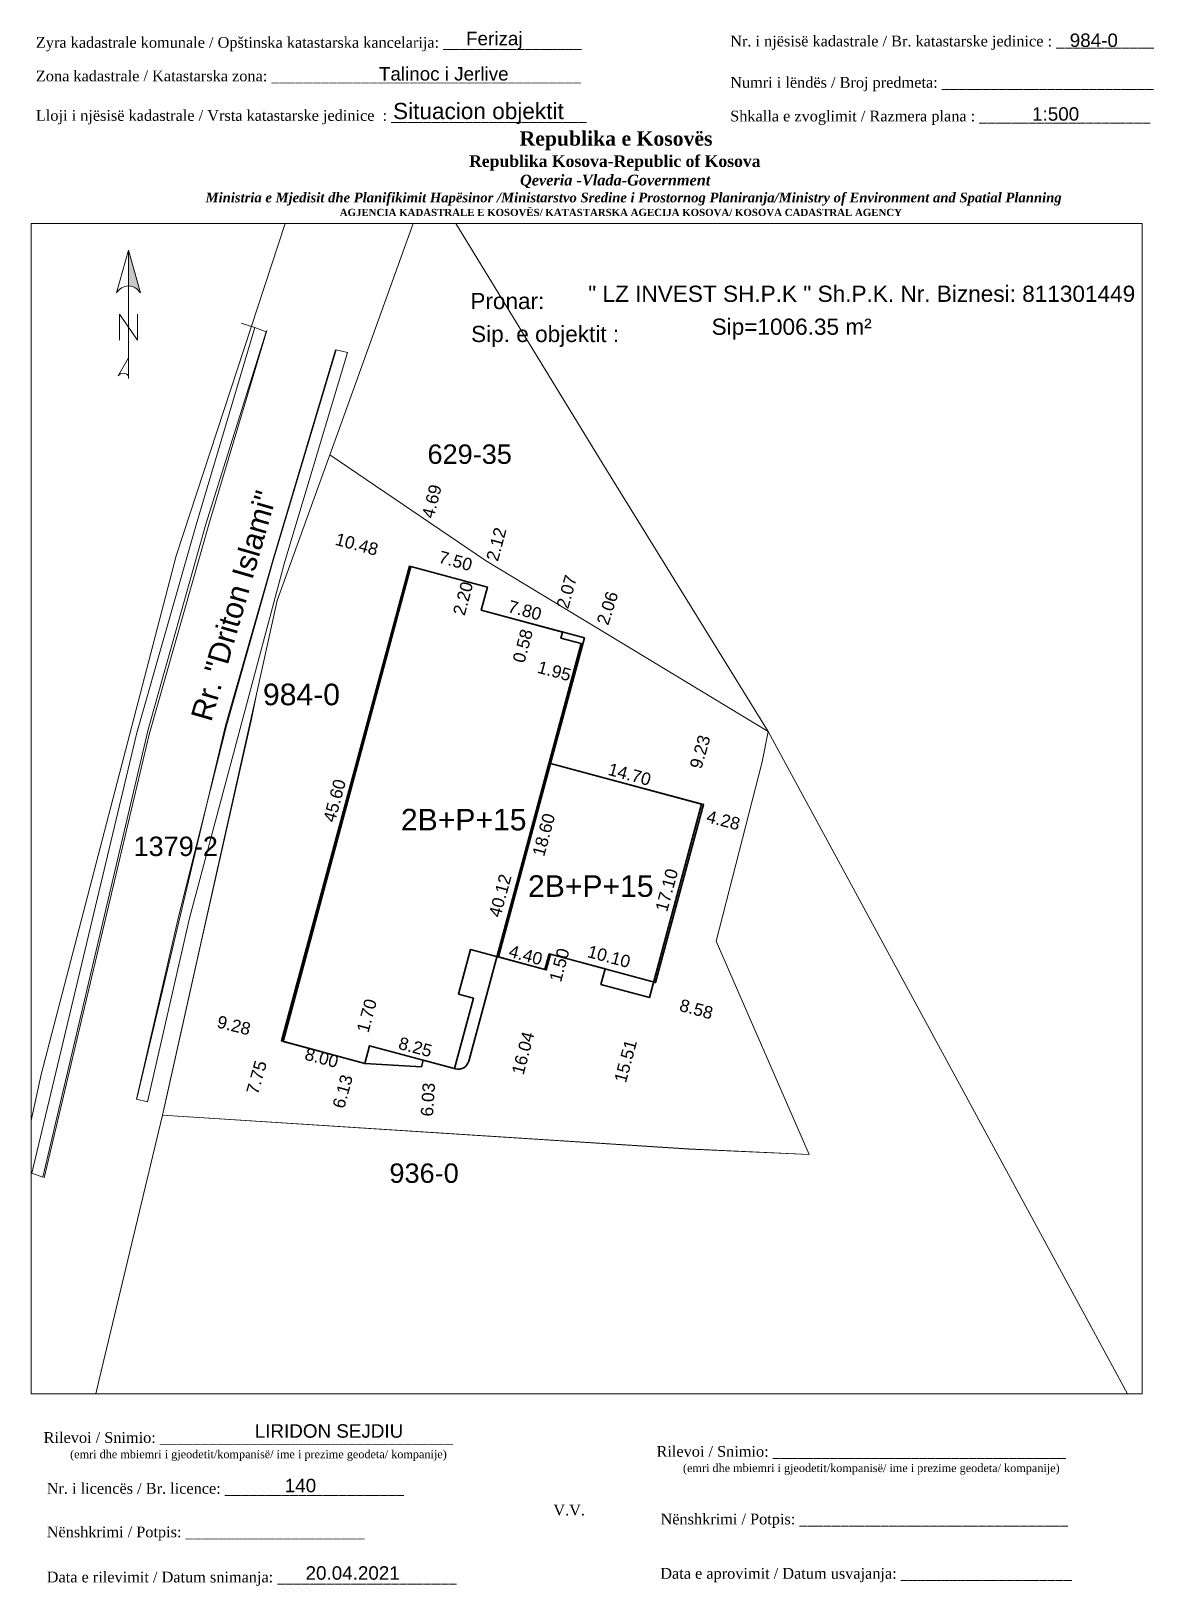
# Paper-space layout 'Talinoc' of a CAD drawing. Header units: metres, sheet in millimetres. Extents: x 0 to 209, y 2 to 291.
# The model-space entities are those that its viewports show. They can reach past a viewport. Long polylines and large blocks are cut down to what shows.
import ezdxf
from ezdxf.enums import TextEntityAlignment as Align

# ---------------------------------------------------------------- set-up
doc = ezdxf.new("R2010")
doc.units = ezdxf.units.M
doc.header["$PDMODE"] = 32
doc.header["$PDSIZE"] = 0.75
doc.layers.get('0').update_dxf_attribs({"lineweight": 0})
doc.layers.get('Defpoints').update_dxf_attribs({"lineweight": 0})
for name, color, linetype, lineweight in [('2D Drafting - General_Pen_No__6', 5, 'Continuous', 0), ('A - Pllaka e Përdhesës _Pen_No__6', 1, 'Continuous', 0), ('Asfallt', 97, 'Continuous', 0), ('Dimensionet', 7, 'Continuous', 0), ('Korniza e jashtme', 7, 'Continuous', 0), ('Nr-Kojshi', 251, 'Continuous', 0), ('Nr-Ri', 1, 'Continuous', 0), ('Parc-Kojshi', 251, 'Continuous', 0), ('ParcRePo', 1, 'Continuous', 0), ('perdhesa projekt v4', 1, 'Continuous', 0), ('projekti-3-ver4', 7, 'Continuous', 0), ('trotuar', 155, 'Continuous', 0)]:
    doc.layers.add(name, color=color, linetype=linetype, lineweight=lineweight)
doc.layers.add('2D Drafting - General_Pen_No__8', color=7, linetype='Continuous', lineweight=0, true_color=0xa80f02)
doc.styles.get("Standard").update_dxf_attribs({"font": 'arial.ttf'})
doc.dimstyles.get("Standard").update_dxf_attribs({"dimtxt": 1.5, "dimasz": 0.18, "dimexe": 0.18, "dimexo": 0.0625, "dimgap": 0.09, "dimtad": 1, "dimtoh": 1, "dimzin": 0, "dimdsep": 46, "dimtxsty": 'Standard', "dimcen": 0.09, "dimse1": 1, "dimse2": 1, "dimsd1": 1, "dimsd2": 1, "dimadec": 0, "dimazin": 0, "dimtfac": 1, "dimtofl": 0, "dimtmove": 0, "dimatfit": 3, "dimfxl": 1, "dimtolj": 1, "dimtzin": 0, "dimarcsym": 0})

# ---------------------------------------------------------------- blocks, each defined once
blk = doc.blocks.new('*U73')
at = {"linetype": 'ByBlock', "lineweight": -2}
blk.add_hatch(color=0, dxfattribs=at).paths.add_polyline_path([(0, 562), (0, 301, -0.269143), (87, 250)])
at = {"color": 0, "linetype": 'ByBlock', "lineweight": -2}
for points in [[(87, 250, 0.580323), (-87, 250), (0, 562), (87, 250), (0, 562), (0, 300)], [(0, -356, 0.5), (-75, -356), (0, -225)]]:
    blk.add_lwpolyline(points, format="xyb", dxfattribs=at)
for points in [[(0, -375), (0, 562)], [(-66, -94), (-66, 94), (66, -94), (66, 94)]]:
    blk.add_lwpolyline(points, dxfattribs=at)
blk = doc.blocks.new('ob-3-v4')
at = {"layer": '2D Drafting - General_Pen_No__6', "color": 5, "linetype": 'Continuous', "lineweight": 35}
blk.add_lwpolyline([(22.29, 27.22), (40.89, 27.22), (40.89, 31.81), (39.39, 31.81), (39.39, 41.92), (22.29, 41.92)], close=True, dxfattribs=at)
blk.add_lwpolyline([(8.04, 9.82), (53.64, 9.82), (53.64, 17.82), (51.94, 17.82), (51.94, 26.07, 0.414214), (50.94, 27.07), (10.82, 27.07), (10.82, 25.12), (10.24, 25.12), (10.24, 17.32), (8.04, 17.32)], format="xyb", close=True, dxfattribs=at)
at = {"layer": '2D Drafting - General_Pen_No__8', "color": 14, "true_color": 0xa80f02, "flags": 128}
blk.add_lwpolyline([(51.09, 59.81), (53.49, 48.92), (63.17, 0.93), (61.18, 0.86), (25.55, -0.69), (23.18, -0.8), (14.31, -1.19), (0, 0), (5.68, 16.49), (14.18, 45.94), (17.04, 46.14), (34.23, 46.35)], close=True, dxfattribs=at)
blk = doc.blocks.new('*D87')
at = {"layer": 'Defpoints', "color": 0, "transparency": 16777216}
for p in [(7512436.01, 4693787.59), (7512440.16, 4693786.53), (7512439.77, 4693785)]:
    blk.add_point(p, dxfattribs=at)
at = {"layer": 'Dimensionet', "color": 0, "transparency": 16777216, "insert": (7512437.85, 4693786.14), "char_height": 1.15, "attachment_point": 5, "rotation": 345.6567}
blk.add_mtext('\\A1;4.28', dxfattribs=at)
blk = doc.blocks.new('*D88')
at = {"layer": 'Defpoints', "color": 0, "transparency": 16777216}
for p in [(7512437.57, 4693796.75), (7512438.54, 4693796.47), (7512436.01, 4693787.59)]:
    blk.add_point(p, dxfattribs=at)
at = {"layer": 'Dimensionet', "color": 0, "transparency": 16777216, "insert": (7512435.69, 4693792.48), "char_height": 1.15, "attachment_point": 5, "rotation": 74.0913}
blk.add_mtext('\\A1;9.23', dxfattribs=at)
blk = doc.blocks.new('*D89')
at = {"layer": 'Defpoints', "color": 0, "transparency": 16777216}
for p in [(7512431.56, 4693771.08), (7512439.84, 4693768.82), (7512439.31, 4693766.88)]:
    blk.add_point(p, dxfattribs=at)
at = {"layer": 'Dimensionet', "color": 0, "transparency": 16777216, "insert": (7512435.34, 4693768.62), "char_height": 1.15, "attachment_point": 5, "rotation": 344.7174}
blk.add_mtext('\\A1;8.58', dxfattribs=at)
blk = doc.blocks.new('*D90')
at = {"layer": 'Defpoints', "color": 0, "transparency": 16777216}
for p in [(7512431.56, 4693771.08), (7512427.37, 4693756.15), (7512427.53, 4693756.11)]:
    blk.add_point(p, dxfattribs=at)
at = {"layer": 'Dimensionet', "color": 0, "transparency": 16777216, "insert": (7512428.78, 4693763.8), "char_height": 1.15, "attachment_point": 5, "rotation": 74.9271}
blk.add_mtext('\\A1;15.51', dxfattribs=at)
blk = doc.blocks.new('*D91')
at = {"layer": 'Defpoints', "color": 0, "transparency": 16777216}
for p in [(7512425.29, 4693804.49), (7512427.14, 4693803.89), (7512424.66, 4693802.53)]:
    blk.add_point(p, dxfattribs=at)
at = {"layer": 'Dimensionet', "color": 0, "transparency": 16777216, "insert": (7512427.1, 4693805.82), "char_height": 1.15, "attachment_point": 5, "rotation": 72.1049}
blk.add_mtext('\\A1;2.06', dxfattribs=at)
blk = doc.blocks.new('*D92')
at = {"layer": 'Defpoints', "color": 0, "transparency": 16777216}
for p in [(7512423.48, 4693805.59), (7512423.49, 4693805.58), (7512422.92, 4693803.6)]:
    blk.add_point(p, dxfattribs=at)
at = {"layer": 'Dimensionet', "color": 0, "transparency": 16777216, "insert": (7512423.32, 4693807.33), "char_height": 1.15, "attachment_point": 5, "rotation": 74.3839}
blk.add_mtext('\\A1;2.07', dxfattribs=at)
blk = doc.blocks.new('*D93')
at = {"layer": 'Defpoints', "color": 0, "transparency": 16777216}
for p in [(7512416.52, 4693809.8), (7512416.88, 4693809.7), (7512415.96, 4693807.75)]:
    blk.add_point(p, dxfattribs=at)
at = {"layer": 'Dimensionet', "color": 0, "transparency": 16777216, "insert": (7512416.78, 4693811.74), "char_height": 1.15, "attachment_point": 5, "rotation": 74.9271}
blk.add_mtext('\\A1;2.12', dxfattribs=at)
blk = doc.blocks.new('*D94')
at = {"layer": 'Defpoints', "color": 0, "transparency": 16777216}
for p in [(7512409.87, 4693814.25), (7512411.01, 4693813.96), (7512408.72, 4693809.7)]:
    blk.add_point(p, dxfattribs=at)
at = {"layer": 'Dimensionet', "color": 0, "transparency": 16777216, "insert": (7512410.8, 4693815.72), "char_height": 1.15, "attachment_point": 5, "rotation": 75.8721}
blk.add_mtext('\\A1;4.69', dxfattribs=at)
blk = doc.blocks.new('*D95')
at = {"layer": 'Defpoints', "color": 0, "transparency": 16777216}
for p in [(7512398.6, 4693812.43), (7512398.61, 4693812.49), (7512408.72, 4693809.7)]:
    blk.add_point(p, dxfattribs=at)
at = {"layer": 'Dimensionet', "color": 0, "transparency": 16777216, "insert": (7512403.84, 4693811.73), "char_height": 1.15, "attachment_point": 5, "rotation": 344.9271}
blk.add_mtext('\\A1;10.48', dxfattribs=at)
blk = doc.blocks.new('*D96')
at = {"layer": 'Defpoints', "color": 0, "transparency": 16777216}
for p in [(7512387.79, 4693767.61), (7512387.86, 4693767.91), (7512396.86, 4693765.67)]:
    blk.add_point(p, dxfattribs=at)
at = {"layer": 'Dimensionet', "color": 0, "transparency": 16777216, "insert": (7512392.44, 4693767.11), "char_height": 1.15, "attachment_point": 5, "rotation": 346.0506}
blk.add_mtext('\\A1;9.28', dxfattribs=at)
blk = doc.blocks.new('*D97')
at = {"layer": 'Defpoints', "color": 0, "transparency": 16777216}
for p in [(7512396.86, 4693765.67), (7512394.1, 4693758.39), (7512394.75, 4693758.21)]:
    blk.add_point(p, dxfattribs=at)
at = {"layer": 'Dimensionet', "color": 0, "transparency": 16777216, "insert": (7512394.55, 4693762.29), "char_height": 1.15, "attachment_point": 5, "rotation": 74.2097}
blk.add_mtext('\\A1;7.75', dxfattribs=at)
blk = doc.blocks.new('*D98')
at = {"layer": 'Defpoints', "color": 0, "transparency": 16777216}
for p in [(7512404.59, 4693763.59), (7512402.33, 4693757.86), (7512402.96, 4693757.68)]:
    blk.add_point(p, dxfattribs=at)
at = {"layer": 'Dimensionet', "color": 0, "transparency": 16777216, "insert": (7512402.53, 4693760.98), "char_height": 1.15, "attachment_point": 5, "rotation": 74.6249}
blk.add_mtext('\\A1;6.13', dxfattribs=at)
blk = doc.blocks.new('*D99')
at = {"layer": 'Defpoints', "color": 0, "transparency": 16777216}
for p in [(7512413, 4693763.09), (7512410.87, 4693757.17), (7512412.61, 4693757.06)]:
    blk.add_point(p, dxfattribs=at)
at = {"layer": 'Dimensionet', "color": 0, "transparency": 16777216, "insert": (7512410.44, 4693760.23), "char_height": 1.15, "attachment_point": 5, "rotation": 86.3328}
blk.add_mtext('\\A1;6.03', dxfattribs=at)
blk = doc.blocks.new('*D100')
at = {"layer": 'Defpoints', "color": 0, "transparency": 16777216}
for p in [(7512421.42, 4693772.26), (7512417.3, 4693756.76), (7512417.82, 4693756.62)]:
    blk.add_point(p, dxfattribs=at)
at = {"layer": 'Dimensionet', "color": 0, "transparency": 16777216, "insert": (7512419.27, 4693764.54), "char_height": 1.15, "attachment_point": 5, "rotation": 75.1271}
blk.add_mtext('\\A1;16.04', dxfattribs=at)
blk = doc.blocks.new('*D101')
at = {"layer": 'Defpoints', "color": 0, "transparency": 16777216}
for p in [(7512421.82, 4693791.42), (7512421.89, 4693791.69), (7512436.01, 4693787.59)]:
    blk.add_point(p, dxfattribs=at)
at = {"layer": 'Dimensionet', "color": 0, "transparency": 16777216, "insert": (7512429.15, 4693790.39), "char_height": 1.15, "attachment_point": 5, "rotation": 344.9271}
blk.add_mtext('\\A1;14.70', dxfattribs=at)
blk = doc.blocks.new('*D102')
at = {"layer": 'Defpoints', "color": 0, "transparency": 16777216}
for p in [(7512422.77, 4693803.04), (7512424.66, 4693802.53), (7512421.8, 4693799.42)]:
    blk.add_point(p, dxfattribs=at)
at = {"layer": 'Dimensionet', "color": 0, "transparency": 16777216, "insert": (7512422.17, 4693799.98), "char_height": 1.15, "attachment_point": 5, "rotation": 344.9271}
blk.add_mtext('\\A1;1.95', dxfattribs=at)
blk = doc.blocks.new('*D103')
at = {"layer": 'Defpoints', "color": 0, "transparency": 16777216}
for p in [(7512420.42, 4693804.27), (7512422.92, 4693803.6), (7512422.77, 4693803.04)]:
    blk.add_point(p, dxfattribs=at)
at = {"layer": 'Dimensionet', "color": 0, "transparency": 16777216, "insert": (7512419.24, 4693802.31), "char_height": 1.15, "attachment_point": 5, "rotation": 74.9271}
blk.add_mtext('\\A1;0.58', dxfattribs=at)
blk = doc.blocks.new('*D104')
at = {"layer": 'Defpoints', "color": 0, "transparency": 16777216}
for p in [(7512415.39, 4693805.63), (7512415.49, 4693806.01), (7512422.92, 4693803.6)]:
    blk.add_point(p, dxfattribs=at)
at = {"layer": 'Dimensionet', "color": 0, "transparency": 16777216, "insert": (7512419.43, 4693805.61), "char_height": 1.15, "attachment_point": 5, "rotation": 344.9272}
blk.add_mtext('\\A1;7.80', dxfattribs=at)
blk = doc.blocks.new('*D105')
at = {"layer": 'Defpoints', "color": 0, "transparency": 16777216}
for p in [(7512414.72, 4693808.08), (7512415.96, 4693807.75), (7512415.39, 4693805.63)]:
    blk.add_point(p, dxfattribs=at)
at = {"layer": 'Dimensionet', "color": 0, "transparency": 16777216, "insert": (7512413.7, 4693806.71), "char_height": 1.15, "attachment_point": 5, "rotation": 74.9197}
blk.add_mtext('\\A1;2.20', dxfattribs=at)
blk = doc.blocks.new('*D106')
at = {"layer": 'Defpoints', "color": 0, "transparency": 16777216}
for p in [(7512408.72, 4693809.7), (7512408.97, 4693810.62), (7512415.96, 4693807.75)]:
    blk.add_point(p, dxfattribs=at)
at = {"layer": 'Dimensionet', "color": 0, "transparency": 16777216, "insert": (7512413, 4693810.19), "char_height": 1.15, "attachment_point": 5, "rotation": 344.9245}
blk.add_mtext('\\A1;7.50', dxfattribs=at)
blk = doc.blocks.new('*D107')
at = {"layer": 'Defpoints', "color": 0, "transparency": 16777216}
for p in [(7512408.72, 4693809.7), (7512396.46, 4693765.78), (7512396.86, 4693765.67)]:
    blk.add_point(p, dxfattribs=at)
at = {"layer": 'Dimensionet', "color": 0, "transparency": 16777216, "insert": (7512401.78, 4693787.96), "char_height": 1.15, "attachment_point": 5, "rotation": 74.9271}
blk.add_mtext('\\A1;45.60', dxfattribs=at)
blk = doc.blocks.new('*D108')
at = {"layer": 'Defpoints', "color": 0, "transparency": 16777216}
for p in [(7512396.86, 4693765.67), (7512404.59, 4693763.59), (7512404.28, 4693762.45)]:
    blk.add_point(p, dxfattribs=at)
at = {"layer": 'Dimensionet', "color": 0, "transparency": 16777216, "insert": (7512400.58, 4693764.1), "char_height": 1.15, "attachment_point": 5, "rotation": 344.9267}
blk.add_mtext('\\A1;8.00', dxfattribs=at)
blk = doc.blocks.new('*D109')
at = {"layer": 'Defpoints', "color": 0, "transparency": 16777216}
for p in [(7512404.7, 4693765.32), (7512405.03, 4693765.23), (7512404.59, 4693763.59)]:
    blk.add_point(p, dxfattribs=at)
at = {"layer": 'Dimensionet', "color": 0, "transparency": 16777216, "insert": (7512404.77, 4693768.01), "char_height": 1.15, "attachment_point": 5, "rotation": 74.9275}
blk.add_mtext('\\A1;1.70', dxfattribs=at)
blk = doc.blocks.new('*D110')
at = {"layer": 'Defpoints', "color": 0, "transparency": 16777216}
for p in [(7512405.03, 4693765.23), (7512413.09, 4693763.42), (7512413, 4693763.09)]:
    blk.add_point(p, dxfattribs=at)
at = {"layer": 'Dimensionet', "color": 0, "transparency": 16777216, "insert": (7512409.27, 4693765.1), "char_height": 1.15, "attachment_point": 5, "rotation": 344.9271}
blk.add_mtext('\\A1;8.25', dxfattribs=at)
blk = doc.blocks.new('*D111')
at = {"layer": 'Defpoints', "color": 0, "transparency": 16777216}
for p in [(7512424.13, 4693802.67), (7512424.66, 4693802.53), (7512414.22, 4693763.79)]:
    blk.add_point(p, dxfattribs=at)
at = {"layer": 'Dimensionet', "color": 0, "transparency": 16777216, "insert": (7512417.14, 4693779.15), "char_height": 1.15, "attachment_point": 5, "rotation": 74.9271}
blk.add_mtext('\\A1;40.12', dxfattribs=at)
blk = doc.blocks.new('*D112')
at = {"layer": 'Defpoints', "color": 0, "transparency": 16777216}
for p in [(7512421.82, 4693791.42), (7512416.98, 4693773.46), (7512418.67, 4693773)]:
    blk.add_point(p, dxfattribs=at)
at = {"layer": 'Dimensionet', "color": 0, "transparency": 16777216, "insert": (7512421.19, 4693784.79), "char_height": 1.15, "attachment_point": 5, "rotation": 74.9271}
blk.add_mtext('\\A1;18.60', dxfattribs=at)
blk = doc.blocks.new('*D113')
at = {"layer": 'Defpoints', "color": 0, "transparency": 16777216}
for p in [(7512417.17, 4693773.4), (7512421.42, 4693772.26), (7512421.47, 4693772.44)]:
    blk.add_point(p, dxfattribs=at)
at = {"layer": 'Dimensionet', "color": 0, "transparency": 16777216, "insert": (7512419.51, 4693773.63), "char_height": 1.15, "attachment_point": 5, "rotation": 344.9271}
blk.add_mtext('\\A1;4.40', dxfattribs=at)
blk = doc.blocks.new('*D114')
at = {"layer": 'Defpoints', "color": 0, "transparency": 16777216}
for p in [(7512421.81, 4693773.71), (7512423.44, 4693773.27), (7512421.42, 4693772.26)]:
    blk.add_point(p, dxfattribs=at)
at = {"layer": 'Dimensionet', "color": 0, "transparency": 16777216, "insert": (7512422.64, 4693772.71), "char_height": 1.15, "attachment_point": 5, "rotation": 74.9271}
blk.add_mtext('\\A1;1.50', dxfattribs=at)
blk = doc.blocks.new('*D115')
at = {"layer": 'Defpoints', "color": 0, "transparency": 16777216}
for p in [(7512421.81, 4693773.71), (7512431.56, 4693771.08), (7512431.71, 4693771.63)]:
    blk.add_point(p, dxfattribs=at)
at = {"layer": 'Dimensionet', "color": 0, "transparency": 16777216, "insert": (7512427.24, 4693773.49), "char_height": 1.15, "attachment_point": 5, "rotation": 344.9271}
blk.add_mtext('\\A1;10.10', dxfattribs=at)
blk = doc.blocks.new('*D116')
at = {"layer": 'Defpoints', "color": 0, "transparency": 16777216}
for p in [(7512435.43, 4693787.75), (7512436.01, 4693787.59), (7512431.56, 4693771.08)]:
    blk.add_point(p, dxfattribs=at)
at = {"layer": 'Dimensionet', "color": 0, "transparency": 16777216, "insert": (7512432.6, 4693779.66), "char_height": 1.15, "attachment_point": 5, "rotation": 74.9271}
blk.add_mtext('\\A1;17.10', dxfattribs=at)

msp = doc.modelspace()

# ---------------------------------------------------------------- linework, layer by layer
at = {"layer": 'A - Pllaka e Përdhesës _Pen_No__6', "linetype": 'Continuous', "lineweight": 35, "flags": 128}
msp.add_lwpolyline([(7512408.866, 4693809.662), (7512397.008, 4693765.63), (7512404.588, 4693763.589), (7512409.831, 4693763.253), (7512410.003, 4693763.891), (7512412.9, 4693763.111), (7512414.655, 4693769.629), (7512413.276, 4693770), (7512414.394, 4693774.153), (7512421.298, 4693772.293), (7512421.688, 4693773.742), (7512426.881, 4693772.343), (7512426.491, 4693770.894), (7512430.981, 4693769.685), (7512435.818, 4693787.645), (7512421.817, 4693791.416), (7512424.951, 4693803.051), (7512415.391, 4693805.626), (7512415.963, 4693807.75)], close=True, dxfattribs=at)
at = {"layer": 'Asfallt'}
for points in [[(7512395.483, 4693831.553, 620.143), (7512390.115, 4693813.566, 620.299), (7512384.561, 4693794.098, 620.477), (7512374.838, 4693752.977, 620.704)], [(7512383.417, 4693760.323, 620.52), (7512391.649, 4693794.932, 620.316), (7512396.052, 4693810.256, 620.225), (7512401.857, 4693829.776, 620.086)]]:
    msp.add_polyline3d(points, dxfattribs=at)
at = {"layer": 'Parc-Kojshi', "flags": 128}
for points in [[(7512399.646, 4693848.962), (7512387.074, 4693810.674), (7512374.553, 4693762.567), (7512365.481, 4693720.989)], [(7512410.495, 4693845.622), (7512426.593, 4693819.293), (7512442, 4693794.38), (7512415.78, 4693810.245), (7512401.332, 4693820.018), (7512402.346, 4693822.832), (7512410.177, 4693844.572), (7512410.495, 4693845.622)], [(7512422.64, 4693701.59), (7512394.35, 4693703.46), (7512373.519, 4693705.721), (7512376.9, 4693721.36), (7512379.94, 4693734.27), (7512385.808, 4693758.781), (7512434.66, 4693755.65), (7512445.8, 4693755.13), (7512437.19, 4693774.91), (7512441.45, 4693791.57), (7512442, 4693794.38), (7512472.202, 4693738.763), (7512475.37, 4693732.93), (7512486.809, 4693714.143), (7512501.98, 4693687.52), (7512510.35, 4693673.82), (7512486.45, 4693673.31), (7512478.503, 4693688.638), (7512474.01, 4693698.11), (7512422.64, 4693701.59)]]:
    msp.add_lwpolyline(points, dxfattribs=at)
at = {"layer": 'Parc-Kojshi', "linetype": 'Continuous'}
msp.add_lwpolyline([(7512399.646, 4693848.962), (7512387.074, 4693810.674), (7512374.553, 4693762.567), (7512365.481, 4693720.989)], dxfattribs=at)
at = {"layer": 'ParcRePo', "color": 0, "flags": 128}
msp.add_lwpolyline([(7512394.533, 4693797.841), (7512396.466, 4693806.509), (7512401.332, 4693820.018), (7512415.78, 4693810.245), (7512442, 4693794.38), (7512441.45, 4693791.57), (7512437.19, 4693774.91), (7512445.8, 4693755.13), (7512434.66, 4693755.65), (7512385.808, 4693758.781), (7512386.256, 4693760.716), (7512389.462, 4693775.096), (7512394.06, 4693795.52)], close=True, dxfattribs=at)
at = {"layer": 'perdhesa projekt v4', "linetype": 'Continuous'}
msp.add_lwpolyline([(7512408.721, 4693809.701), (7512396.863, 4693765.669), (7512404.588, 4693763.589), (7512405.03, 4693765.231), (7512412.996, 4693763.085, 0.4142136), (7512414.222, 4693763.791), (7512424.656, 4693802.534), (7512422.773, 4693803.041), (7512422.923, 4693803.598), (7512415.391, 4693805.626), (7512415.963, 4693807.75)], format="xyb", close=True, dxfattribs=at)
msp.add_lwpolyline([(7512421.817, 4693791.416), (7512416.98, 4693773.456), (7512421.418, 4693772.261), (7512421.808, 4693773.709), (7512431.565, 4693771.082), (7512436.011, 4693787.593)], close=True, dxfattribs=at)
at = {"layer": 'trotuar'}
for points in [[(7512394.37, 4693831.85, 620.253), (7512388.925, 4693813.532, 620.26), (7512383.43, 4693794.239, 620.548), (7512373.683, 4693753.416, 620.807)], [(7512374.723, 4693753.04, 620.802), (7512384.473, 4693794.557, 620.405), (7512389.845, 4693813.616, 620.221), (7512395.431, 4693831.438, 620.237), (7512394.37, 4693831.85, 620.253), (7512393.115, 4693832.249, 620.199)], [(7512383.404, 4693760.258, 620.537), (7512387.335, 4693777.299, 620.435), (7512391.738, 4693794.902, 620.336), (7512396.081, 4693810.224, 620.258), (7512401.941, 4693829.759, 620.116), (7512402.964, 4693829.535, 620.115), (7512397.096, 4693809.925, 620.261), (7512388.329, 4693777.063, 620.43), (7512384.415, 4693760.037, 620.569)], [(7512384.415, 4693760.037, 620.569), (7512383.404, 4693760.258, 620.537)], [(7512372.524, 4693753.768, 620.81), (7512373.683, 4693753.416, 620.807), (7512374.723, 4693753.04, 620.802)]]:
    msp.add_polyline3d(points, dxfattribs=at)

# ---------------------------------------------------------------- block references
at = {"layer": 'projekti-3-ver4', "rotation": 254.9271027541184}
msp.add_blockref('ob-3-v4', (7512401.332, 4693820.018), dxfattribs=at)

# ---------------------------------------------------------------- texts
at = {"layer": 'Nr-Kojshi'}
for s, p in [('629-35', (7512414.313, 4693820.097)), ('1379-2', (7512387.038, 4693783.721)), ('936-0', (7512410.084, 4693753.407))]:
    msp.add_text(s, height=1.8, dxfattribs=at).set_placement(p, align=Align.MIDDLE_CENTER)
at = {"layer": 'Nr-Ri', "color": 0}
msp.add_text('Rr. "Driton Islami"', height=2, rotation=73.89037, dxfattribs=at).set_placement((7512390.33, 4693795.188))
msp.add_text('984-0', height=2, dxfattribs=at).set_placement((7512398.706, 4693797.807), align=Align.MIDDLE_CENTER)
at = {"layer": 'Nr-Ri', "color": 1}
for p in [(7512413.759, 4693786.197), (7512425.548, 4693780.035)]:
    msp.add_text('2B+P+15', height=2, dxfattribs=at).set_placement(p, align=Align.MIDDLE_CENTER)

# ---------------------------------------------------------------- dimensions: what is measured, and where the dimension line sits
at = {"layer": 'Dimensionet'}
for base, p1, p2, angle, picture, middle in [((7512411.007, 4693813.958), (7512408.721, 4693809.701), (7512409.865, 4693814.246), 75.87211, '*D94', (7512411.41, 4693815.561)), ((7512416.877, 4693809.703), (7512415.963, 4693807.75), (7512416.515, 4693809.8), 74.9271, '*D93', (7512417.383, 4693811.581)), ((7512423.491, 4693805.583), (7512422.923, 4693803.598), (7512423.479, 4693805.587), 74.38386, '*D92', (7512423.932, 4693807.161)), ((7512427.141, 4693803.894), (7512424.656, 4693802.534), (7512425.288, 4693804.492), 72.10495, '*D91', (7512427.699, 4693805.622))]:
    dim = msp.add_linear_dim(base=base, p1=p1, p2=p2, angle=angle, dimstyle='Standard', override={"dimscale": 0.5, "dimtxt": 2.3, "dimtoh": 0}, dxfattribs=at)
    dim.commit()
    dim.dimension.update_dxf_attribs({"geometry": picture, "text_midpoint": middle, "dimtype": 161})
for p1, p2, distance, picture, middle in [((7512408.721, 4693809.701), (7512398.598, 4693812.427), -0.06, '*D95', (7512403.84, 4693811.733)), ((7512436.011, 4693787.593), (7512438.542, 4693796.472), 1.013, '*D88', (7512435.694, 4693792.484)), ((7512436.011, 4693787.593), (7512440.162, 4693786.532), -1.583, '*D87', (7512437.851, 4693786.141)), ((7512421.418, 4693772.261), (7512417.303, 4693756.762), 0.541, '*D100', (7512419.272, 4693764.535)), ((7512431.565, 4693771.082), (7512427.532, 4693756.107), -0.167, '*D90', (7512428.776, 4693763.802)), ((7512431.565, 4693771.082), (7512439.841, 4693768.82), -2.01, '*D89', (7512435.34, 4693768.622)), ((7512396.863, 4693765.669), (7512387.859, 4693767.906), 0.302, '*D96', (7512392.441, 4693767.108)), ((7512396.863, 4693765.669), (7512394.753, 4693758.208), -0.675, '*D97', (7512394.553, 4693762.294)), ((7512404.588, 4693763.589), (7512402.964, 4693757.681), -0.661, '*D98', (7512402.528, 4693760.978)), ((7512412.996, 4693763.085), (7512412.61, 4693757.063), -1.74, '*D99', (7512410.436, 4693760.226))]:
    dim = msp.add_aligned_dim(p1=p1, p2=p2, distance=distance, dimstyle='Standard', override={"dimscale": 0.5, "dimtxt": 2.3, "dimtoh": 0}, dxfattribs=at)
    dim.commit()
    dim.dimension.update_dxf_attribs({"geometry": picture, "text_midpoint": middle})
at = {"layer": 'Dimensionet', "color": 1}
for base, p1, p2, angle, picture, middle in [((7512408.969, 4693810.62), (7512415.963, 4693807.75), (7512408.721, 4693809.701), 164.92453, '*D106', (7512412.837, 4693809.578)), ((7512414.722, 4693808.085), (7512415.391, 4693805.626), (7512415.963, 4693807.75), 74.91969, '*D105', (7512414.308, 4693806.548)), ((7512420.419, 4693804.272), (7512422.773, 4693803.041), (7512422.923, 4693803.598), 74.9271, '*D103', (7512419.845, 4693802.141)), ((7512424.133, 4693802.674), (7512414.222, 4693763.791), (7512424.656, 4693802.534), 74.9271, '*D111', (7512417.754, 4693778.988)), ((7512421.798, 4693799.422), (7512424.656, 4693802.534), (7512422.773, 4693803.041), 164.9271, '*D102', (7512422.003, 4693799.367)), ((7512418.667, 4693773.002), (7512421.817, 4693791.416), (7512416.98, 4693773.456), 254.9271, '*D112', (7512421.797, 4693784.625)), ((7512431.712, 4693771.629), (7512421.808, 4693773.709), (7512431.565, 4693771.082), 344.9271, '*D115', (7512427.079, 4693772.877)), ((7512423.441, 4693773.269), (7512421.418, 4693772.261), (7512421.808, 4693773.709), 74.9271, '*D114', (7512423.246, 4693772.545)), ((7512404.697, 4693765.32), (7512404.588, 4693763.589), (7512405.03, 4693765.231), 74.92754, '*D109', (7512405.376, 4693767.843))]:
    dim = msp.add_linear_dim(base=base, p1=p1, p2=p2, angle=angle, dimstyle='Standard', override={"dimscale": 0.5, "dimtxt": 2.3, "dimtoh": 0}, dxfattribs=at)
    dim.commit()
    dim.dimension.update_dxf_attribs({"geometry": picture, "text_midpoint": middle, "dimtype": 161})
for p1, p2, distance, picture, middle in [((7512408.721, 4693809.701), (7512396.863, 4693765.669), -0.413, '*D107', (7512401.783, 4693787.957)), ((7512422.923, 4693803.598), (7512415.391, 4693805.626), -0.399, '*D104', (7512419.425, 4693805.608)), ((7512436.011, 4693787.593), (7512421.817, 4693791.416), -0.289, '*D101', (7512429.154, 4693790.394)), ((7512431.565, 4693771.082), (7512436.011, 4693787.593), 0.603, '*D116', (7512432.595, 4693779.659)), ((7512417.174, 4693773.404), (7512421.418, 4693772.261), 0.189, '*D113', (7512419.51, 4693773.626)), ((7512405.03, 4693765.231), (7512412.996, 4693763.085), 0.343, '*D110', (7512409.267, 4693765.099)), ((7512396.863, 4693765.669), (7512404.588, 4693763.589), -1.178, '*D108', (7512400.584, 4693764.102))]:
    dim = msp.add_aligned_dim(p1=p1, p2=p2, distance=distance, dimstyle='Standard', override={"dimscale": 0.5, "dimtxt": 2.3, "dimtoh": 0}, dxfattribs=at)
    dim.commit()
    dim.dimension.update_dxf_attribs({"geometry": picture, "text_midpoint": middle})

psp = doc.layouts.new('Talinoc')

# ---------------------------------------------------------------- block references
at = {"xscale": 0.0254, "yscale": 0.0254, "zscale": 0.0254}
psp.add_blockref('*U73', (18.5, 235.68), dxfattribs=at)

# ---------------------------------------------------------------- texts
for s, height, p in [('984-0', 2.5, (193.17, 287.65)), ('Talinoc i Jerlive', 2.5, (64.98, 281.42)), ('1:500', 2.5, (186.18, 273.98)), ('Pronar:  ', 3, (81.94, 239.03)), ('Sip. e objektit :', 3, (82.08, 232.91)), ('LIRIDON SEJDIU', 2.5, (41.94, 29.66)), ('140', 2.5, (47.51, 19.54)), ('20.04.2021', 2.5, (51.37, 3.32))]:
    psp.add_text(s, height=height).set_placement(p)
at = {"color": 1}
for s, p in [('" LZ INVEST SH.P.K " Sh.P.K. Nr. Biznesi: 811301449 ', (103.82, 240.37)), ('Sip=1006.35 m²', (126.71, 234.26))]:
    psp.add_text(s, height=3, dxfattribs=at).set_placement(p)
for s, insert, char_height, width, attachment_point in [('{\\fTimes New Roman|b0|i0|c0|p18;Zyra kadastrale komunale / Opštinska katastarska kancelarija: _________________}', (1.33, 289.5), 2, 100.6873, 1), ('Ferizaj', (86.39, 288.84), 2.5, 9.9735, 5), ('{\\fTimes New Roman|b0|i0|c0|p18;Nr. i njësisë kadastrale / Br. katastarske jedinice : ____________}', (130.16, 289.75), 2, 79.9484, 1), ('{\\fTimes New Roman|b0|i0|c0|p18;Zona kadastrale / Katastarska zona: ______________________________________}', (1.33, 283.28), 2, 100.6873, 1), ('{\\fTimes New Roman|b0|i0|c0|p18;Numri i lëndës / Broj predmeta: __________________________}', (130.16, 282.09), 2, 79.9484, 1), ('Situacion objektit', (83.44, 275.32), 3, 39.1059, 5), ('{\\fTimes New Roman|b0|i0|c0|p18;Lloji i njësisë kadastrale / Vrsta katastarske jedinice  : ________________________}', (1.33, 275.95), 2, 100.6873, 1), ('{\\fTimes New Roman|b0|i0|c0|p18;Shkalla e zvoglimit / Razmera plana : _____________________}', (130.16, 275.84), 2, 79.9484, 1), ('\\pi77.297;{\\fBook Antiqua|b1|i0|c0|p18;\\H1.333x;Republika e Kosovës\\fTimes New Roman|b1|i0|c0|p18;\\P\\pi67.927;\\fBook Antiqua|b1|i0|c0|p18;\\H0.8125x;Republika Kosova-Republic of Kosova\\fTimes New Roman|b1|i0|c0|p18;\\P\\pi77.378;\\fBook Antiqua|b1|i1|c0|p18;\\H0.9233x;Qeveria -Vlada-Government \\P\\pi13.032,l6,t23.033;\\fTimes New Roman|b1|i1|c0|p18;\\H0.9x;Ministria e Mjedisit dhe Planifikimit Hapësinor /Ministarstvo Sredine i Prostornog Planiranja/Ministry of Environment and Spatial Planning\\P\\pi43.931,l0,tz;\\fBook Antiqua|b1|i0|c0|p18;\\H0.7406x;AGJENCIA KADASTRALE E KOSOVËS/ KATASTARSKA AGECIJA KOSOVA/ KOSOVA CADASTRAL AGENCY}', (13.78, 272.01), 2, 191.8237, 1), ('{\\fTimes New Roman|b0|i0|c0|p18;Rilevoi / Snimio: ____________________________________\\P     \\H0.75x;(emri dhe mbiemri i gjeodetit/kompanisë/ ime i prezime geodeta/ kompanije)}', (40.74, 28.03), 2, 74.7958, 5), ('{\\fTimes New Roman|b0|i0|c0|p18;Rilevoi / Snimio: ____________________________________\\P     \\H0.75x;(emri dhe mbiemri i gjeodetit/kompanisë/ ime i prezime geodeta/ kompanije)}', (154.46, 25.46), 2, 74.7958, 5), ('{\\fTimes New Roman|b0|i0|c0|p18;Nr. i licencës / Br. licence: ______________________\\P                                }', (3.34, 21.27), 2, 83.344, 1), ('{\\fTimes New Roman|b0|i0|c0|p18;V.V.                                 }', (100.28, 16.22), 2, 5.7076, 5), ('{\\fTimes New Roman|b0|i0|c0|p18; Nënshkrimi / Potpis: _________________________________}', (116.48, 15.58), 2, 83.344, 1), ('{\\fTimes New Roman|b0|i0|c0|p18;Nënshkrimi / Potpis: ______________________\\P                                 }', (3.34, 13.19), 2, 83.344, 1), ('{\\fTimes New Roman|b0|i0|c0|p18;Data e rilevimit / Datum snimanja: ______________________\\P                                 }', (3.34, 4.82), 2, 83.344, 1), ('{\\fTimes New Roman|b0|i0|c0|p18; Data e aprovimit / Datum usvajanja: _____________________}', (116.43, 5.5), 2, 83.344, 1)]:
    psp.add_mtext(s, dxfattribs=dict(insert=insert, char_height=char_height, width=width, attachment_point=attachment_point))

# ---------------------------------------------------------------- viewports
at = {"layer": 'Korniza e jashtme', "view_target_point": (7499131.095, 4689980.516), "view_twist_angle": 360}
psp.add_viewport(center=(103.51, 146.36), size=(206.14, 217.061), view_center_point=(13294.062, 3806.701), view_height=108.5303, dxfattribs=at)

doc.saveas('drawing.dxf')
